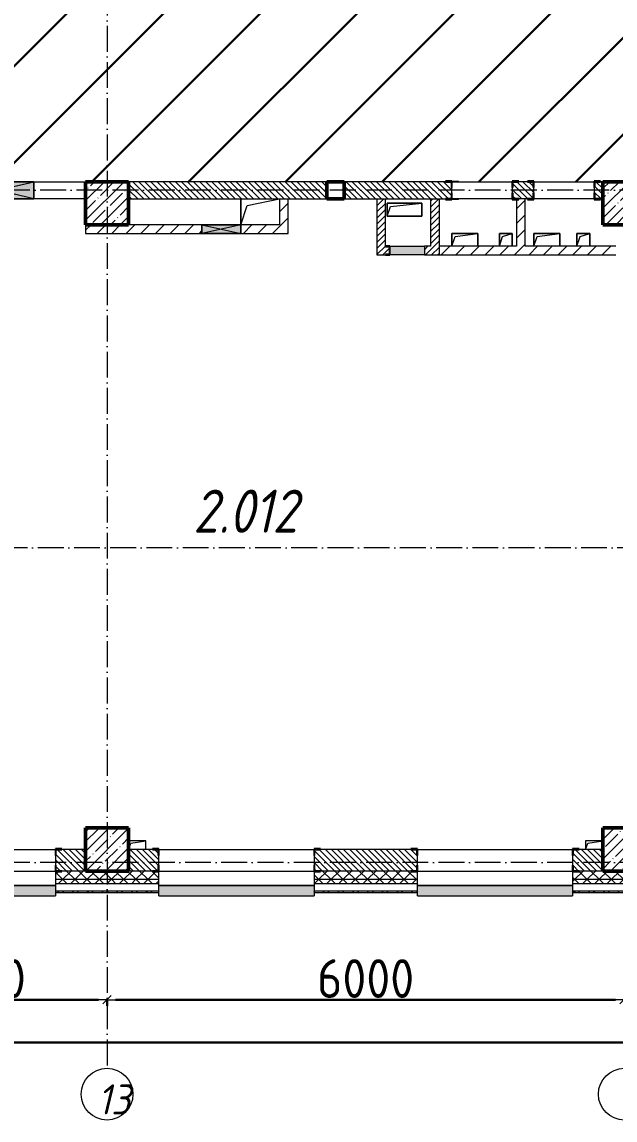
# Model space of a CAD drawing. Header units: millimetres. Extents: x 35697 to 388678, y -91946 to 171347.
# Drawn here: x 63223 to 70102, y 116005 to 128748 of the extents above; entities that cross this region are included whole.
import ezdxf

# ---------------------------------------------------------------- set-up
doc = ezdxf.new("R2010")
doc.units = ezdxf.units.MM
doc.linetypes.add('50_200_ШТРИХ_1Т_ш5_п1_п1_', pattern=[700, 500, -100, 0, -100])
for name, color, linetype, lineweight in [('2.1) ПГП окна 2.8 м', 5, 'Continuous', 30), ('3.1) ЖБ окна 1.2 м', 102, 'Continuous', 30), ('A-____-____-DIMS', 7, 'Continuous', 9), ('A-DETL-GENF-OTLN', 7, 'Continuous', 9), ('A-FLOR-____-OTLN', 7, 'Continuous', 9), ('A-GENM-____-MCUT', 7, 'Continuous', 25), ('A-GENM-____-OTLN', 7, 'Continuous', 9), ('A-GENM-____-OTLN-1', 7, 'Continuous', 25), ('A-GLAZ-____-OTLN', 7, 'Continuous', 9), ('A-WALL-____-MCUT', 7, 'Continuous', 13), ('A-WALL-____-MCUT-1', 7, 'Continuous', 9), ('A-WALL-____-OTLN', 7, 'Continuous', 9), ('A-WALL-____-PATT-1', 7, 'Continuous', 9), ('A-WALL-FNSH-MCUT-1', 7, 'Continuous', 9), ('I-WALL-____-OTLN', 7, 'Continuous', 9), ('S-COLS-____-MCUT', 7, 'Continuous', 50), ('S-COLS-____-OTLN', 7, 'Continuous', 9), ('S-GRID-____-IDEN', 7, 'Continuous', 9), ('S-GRID-____-OTLN-1', 7, '50_200_ШТРИХ_1Т_ш5_п1_п1_', 9), ('Марки помещений', 7, 'Continuous', 9)]:
    doc.layers.add(name, color=color, linetype=linetype, lineweight=lineweight)
doc.layers.add('A-GLAZ-____-OTLN-1', color=7, linetype='Continuous', lineweight=9, true_color=0xc0c0c0)
doc.styles.add('ISOCPEUR_I_2', font='isocpeui.ttf', dxfattribs={"width": 0.85, "height": 2.3})
doc.styles.add('ISOCPEUR_I_9', font='isocpeui.ttf', dxfattribs={"width": 0.9, "height": 250})
doc.styles.add('СПДС', font='isocpeur.ttf', dxfattribs={"width": 0.9})
doc.dimstyles.new('Размера А3', dxfattribs={"dimtxt": 200, "dimasz": 100, "dimexe": 70, "dimexo": 100, "dimgap": 20, "dimtad": 1, "dimdec": 0, "dimrnd": 10, "dimzin": 0, "dimdsep": 46, "dimtxsty": 'СПДС', "dimblk": 'ARROWHEAD_6', "dimcen": 1, "dimclrd": 256, "dimclre": 256, "dimclrt": 256, "dimazin": 0, "dimtfac": 1, "dimtdec": 0, "dimtmove": 2, "dimatfit": 3, "dimfxl": 1, "dimtolj": 1, "dimtzin": 0, "dimarcsym": 0})
pattern_1 = [(45, (43259.71, 63713.66), (-70.71068, 70.71068), []), (135, (43259.71, 63713.66), (-70.71068, -70.71068), [])]
pattern_2 = [(45, (43259.71, 63713.66), (-35.35534, 35.35534), [])]
pattern_3 = [(45, (43259.71, 63713.66), (-84.85281, 84.85281), [])]
pattern_4 = [(135, (43259.71, 63713.66), (-35.35534, -35.35534), [])]

# ---------------------------------------------------------------- blocks, each defined once
blk = doc.blocks.new('BSC_Колонна _Прямоугольная - 500х500-25642906-АР1_План отверстий 2 этажа в осях 1-64_Ю-ЯЯ')
at = {"layer": 'S-COLS-____-OTLN'}
h = blk.add_hatch(dxfattribs=at)
h.set_pattern_fill('FP_20', color=256, style=0, pattern_type=2)
h.set_pattern_definition([(45, (-26950, -55431.04), (-114.04925, 114.04925), []), (45, (-26835.95, -55431.04), (-114.04925, 114.04925), [201.613, -40.323, 3.353, -36.97])])
h.paths.add_polyline_path([(-250, -250), (250, -250), (250, 250), (-250, 250), (-250, 179)], flags=0)
at = {"layer": 'S-COLS-____-MCUT'}
for p, q in [((250, 250), (-250, 250)), ((-250, 250), (-250, -250)), ((250, -250), (250, 250)), ((-250, -250), (250, -250))]:
    blk.add_line(p, q, dxfattribs=at)
blk = doc.blocks.new('BSC_Колонна _Прямоугольная - 500х500-V12-АР1_План отверстий 2 этажа в осях 1-64_Ю-ЯЯ')
at = {"layer": 'S-COLS-____-OTLN'}
h = blk.add_hatch(dxfattribs=at)
h.set_pattern_fill('FP_21', color=256, style=0, pattern_type=2)
h.set_pattern_definition([(45, (-26950, -62931.04), (-114.04925, 114.04925), []), (45, (-26835.95, -62931.04), (-114.04925, 114.04925), [201.613, -40.323, 3.353, -36.97])])
h.paths.add_polyline_path([(-250, -250), (250, -250), (250, 250), (-250, 250)], flags=0)
at = {"layer": 'S-COLS-____-MCUT'}
for p, q in [((250, 250), (-250, 250)), ((-250, 250), (-250, -250)), ((250, -250), (250, 250)), ((-250, -250), (250, -250))]:
    blk.add_line(p, q, dxfattribs=at)
blk = doc.blocks.new('BSC_Колонна _Прямоугольная - 500х500-V49-АР1_План отверстий 2 этажа в осях 1-64_Ю-ЯЯ')
at = {"layer": 'S-COLS-____-OTLN'}
h = blk.add_hatch(dxfattribs=at)
h.set_pattern_fill('FP_59', color=256, style=0, pattern_type=2)
h.set_pattern_definition([(45, (-20950, -55431.04), (-114.04925, 114.04925), []), (45, (-20835.95, -55431.04), (-114.04925, 114.04925), [201.613, -40.323, 3.353, -36.97])])
h.paths.add_polyline_path([(-250, -250), (250, -250), (250, 250), (-250, 250)], flags=0)
at = {"layer": 'S-COLS-____-MCUT'}
for p, q in [((250, 250), (-250, 250)), ((-250, 250), (-250, -250)), ((250, -250), (250, 250)), ((-250, -250), (250, -250))]:
    blk.add_line(p, q, dxfattribs=at)
blk = doc.blocks.new('BSC_Колонна _Прямоугольная - 500х500-V50-АР1_План отверстий 2 этажа в осях 1-64_Ю-ЯЯ')
at = {"layer": 'S-COLS-____-OTLN'}
h = blk.add_hatch(dxfattribs=at)
h.set_pattern_fill('FP_60', color=256, style=0, pattern_type=2)
h.set_pattern_definition([(45, (-20950, -62931.04), (-114.04925, 114.04925), []), (45, (-20835.95, -62931.04), (-114.04925, 114.04925), [201.613, -40.323, 3.353, -36.97])])
h.paths.add_polyline_path([(-250, -250), (250, -250), (250, 250), (-250, 250)], flags=0)
at = {"layer": 'S-COLS-____-MCUT'}
for p, q in [((250, 250), (-250, 250)), ((-250, 250), (-250, -250)), ((250, -250), (250, 250)), ((-250, -250), (250, -250))]:
    blk.add_line(p, q, dxfattribs=at)
blk = doc.blocks.new('Фахверк_СКБ_Уголок - 250_2700-27497298-АР1_План отверстий 2 этажа в осях 1-64_Ю-ЯЯ')
at = {"layer": 'A-GENM-____-MCUT'}
for p, q in [((200, 181), (125, 181)), ((125, 181), (125, 106)), ((131, 106), (131, 175)), ((131, 175), (200, 175)), ((200, 175), (200, 181)), ((125, 106), (131, 106)), ((131, -6), (125, -6)), ((125, -6), (125, -81)), ((125, -81), (200, -81)), ((131, -75), (131, -6)), ((200, -75), (131, -75)), ((200, -81), (200, -75))]:
    blk.add_line(p, q, dxfattribs=at)
blk = doc.blocks.new('Фахверк_СКБ_Уголок - 200_3960-28268576-АР1_План отверстий 2 этажа в осях 1-64_Ю-ЯЯ')
at = {"layer": 'A-GENM-____-MCUT'}
for p, q in [((200, 156), (125, 156)), ((125, 156), (125, 81)), ((131, 81), (131, 150)), ((131, 150), (200, 150)), ((200, 150), (200, 156)), ((125, 81), (131, 81)), ((131, 19), (125, 19)), ((125, 19), (125, -56)), ((131, -50), (131, 19)), ((125, -56), (200, -56)), ((200, -50), (131, -50)), ((200, -56), (200, -50))]:
    blk.add_line(p, q, dxfattribs=at)
blk = doc.blocks.new('154_Стойка_СКБ_Уголок - СМ-2180_200-28268025-АР1_План отверстий 2 этажа в осях 1-64_Ю-ЯЯ')
at = {"layer": 'A-GENM-____-MCUT'}
for p, q in [((125, 156), (125, 81)), ((200, 156), (125, 156)), ((131, 81), (131, 150)), ((131, 150), (200, 150)), ((200, 150), (200, 156)), ((125, 81), (131, 81)), ((131, 19), (125, 19)), ((125, 19), (125, -56)), ((131, -50), (131, 19)), ((125, -56), (200, -56)), ((200, -50), (131, -50)), ((200, -56), (200, -50))]:
    blk.add_line(p, q, dxfattribs=at)
blk = doc.blocks.new('Фахверк_СКБ_Уголок - 200_3960_зеркало-28268689-АР1_План отверстий 2 этажа в осях 1-64_Ю-ЯЯ')
at = {"layer": 'A-GENM-____-MCUT'}
for p, q in [((200, 156), (125, 156)), ((125, 156), (125, 81)), ((131, 81), (131, 150)), ((131, 150), (200, 150)), ((200, 150), (200, 156)), ((125, 81), (131, 81)), ((131, 19), (125, 19)), ((125, 19), (125, -56)), ((131, -50), (131, 19)), ((125, -56), (200, -56)), ((200, -50), (131, -50)), ((200, -56), (200, -50))]:
    blk.add_line(p, q, dxfattribs=at)
blk = doc.blocks.new('Стойка_Влож_Уголок_Опорный - Уголок-28213941-АР1_План отверстий 2 этажа в осях 1-64_Ю-ЯЯ')
at = {"layer": 'A-GENM-____-OTLN'}
for p, q in [((-212, -6), (-212, 0)), ((0, 0), (0, -6)), ((-212, -75), (-212, -6)), ((-212, -6), (-206, -6)), ((-212, -75), (-206, -75)), ((-6, -6), (0, -6)), ((-6, -75), (0, -75)), ((0, -6), (0, -75))]:
    blk.add_line(p, q, dxfattribs=at)
blk = doc.blocks.new('AR_Отверстие Ниша - Лючок-32403922-АР1_План отверстий 2 этажа в осях 1-64_Ю-ЯЯ')
at = {"layer": 'A-GLAZ-____-OTLN'}
blk.add_hatch(color=256, dxfattribs=at).paths.add_polyline_path([(-200, 50), (-200, -50), (200, -50), (200, 50)], flags=0)
for p, q in [((-200, 50), (200, 50)), ((-200, -50), (-200, 50)), ((200, -50), (-200, -50))]:
    blk.add_line(p, q, dxfattribs=at)
blk = doc.blocks.new('154_Фахверк_СКБ_Швеллер - Тип_100_3960_зеркало-29769493-АР1_План отверстий 2 этажа в осях 1-64_Ю-ЯЯ')
at = {"layer": 'A-GENM-____-MCUT'}
for p, q in [((175, 50), (125, 50)), ((125, 50), (125, -50)), ((128, 47), (175, 47)), ((128, -47), (128, 47)), ((175, 47), (175, 50)), ((125, -50), (175, -50)), ((175, -47), (128, -47)), ((175, -50), (175, -47))]:
    blk.add_line(p, q, dxfattribs=at)
blk = doc.blocks.new('AR_Отверстие прямоугольное _в плите_ - AR_Отверстие прямоугольное _в плите_-30229441-АР1_План отверстий 2 этажа в осях 1-64_Ю-ЯЯ')
at = {"layer": 'A-GENM-____-OTLN'}
for p, q in [((150, 75), (-150, 75)), ((-150, 75), (-150, -75)), ((-150, -75), (-113, 37)), ((-113, 37), (150, 75)), ((150, -75), (150, 75))]:
    blk.add_line(p, q, dxfattribs=at)
blk = doc.blocks.new('AR_Отверстие прямоугольное _в плите_ - AR_Отверстие прямоугольное _в плите_-30423627-АР1_План отверстий 2 этажа в осях 1-64_Ю-ЯЯ')
at = {"layer": 'A-GENM-____-OTLN'}
for p, q in [((75, 75), (-75, 75)), ((-75, 75), (-75, -75)), ((-75, -75), (-37, 37)), ((-37, 37), (75, 75)), ((75, -75), (75, 75))]:
    blk.add_line(p, q, dxfattribs=at)
blk = doc.blocks.new('AR_Отверстие прямоугольное _в плите_ - AR_Отверстие прямоугольное _в плите_-V155-АР1_План отверстий 2 этажа в осях 1-64_Ю-ЯЯ')
at = {"layer": 'A-GENM-____-OTLN'}
for p, q in [((200, 75), (-200, 75)), ((-200, 75), (-200, -75)), ((-200, -75), (-163, 37)), ((-163, 37), (200, 75)), ((200, -75), (200, 75)), ((-200, -75), (200, -75))]:
    blk.add_line(p, q, dxfattribs=at)
blk = doc.blocks.new('AR_Отверстие прямоугольное _в плите_ - AR_Отверстие прямоугольное _в плите_-V167-АР1_План отверстий 2 этажа в осях 1-64_Ю-ЯЯ')
at = {"layer": 'A-GENM-____-OTLN'}
for p, q in [((100, 50), (-100, 50)), ((-100, -50), (-75, 25)), ((-75, 25), (100, 50)), ((100, -50), (100, 50))]:
    blk.add_line(p, q, dxfattribs=at)
blk = doc.blocks.new('AR_Отверстие прямоугольное _в плите_ - AR_Отверстие прямоугольное _в плите_-V175-АР1_План отверстий 2 этажа в осях 1-64_Ю-ЯЯ')
at = {"layer": 'A-GENM-____-OTLN'}
for p, q in [((100, 50), (-100, 50)), ((-100, 50), (-100, -50)), ((-100, -50), (-75, 25)), ((-75, 25), (100, 50))]:
    blk.add_line(p, q, dxfattribs=at)
blk = doc.blocks.new('AR_Отверстие прямоугольное _в плите_ - AR_Отверстие прямоугольное _в плите_-V196-АР1_План отверстий 2 этажа в осях 1-64_Ю-ЯЯ')
at = {"layer": 'A-GENM-____-OTLN'}
for p, q in [((-225, 150), (-225, -150)), ((-150, 75), (225, 150)), ((-225, -150), (-150, 75))]:
    blk.add_line(p, q, dxfattribs=at)
blk = doc.blocks.new('Отлив_СКБ - Отлив витража_120_НВФ-31885687-АР1_План отверстий 2 этажа в осях 1-64_Ю-ЯЯ')
at = {"layer": 'A-GLAZ-____-OTLN-1'}
for points in [[(0, 0), (0, -2), (1800, -2), (1800, 0), (1023, 0)], [(0, -83), (0, -120), (1800, -120), (1800, -2), (0, -2), (0, -63)]]:
    blk.add_hatch(color=256, dxfattribs=at).paths.add_polyline_path(points, flags=0)
at = {"layer": 'A-GLAZ-____-OTLN'}
for p, q in [((0, 0), (1800, 0)), ((1800, -2), (0, -2)), ((0, -120), (0, -83)), ((0, -120), (1800, -120)), ((1800, -83), (1800, -120))]:
    blk.add_line(p, q, dxfattribs=at)
blk = doc.blocks.new('BSC_Колонна _Прямоугольная1 - 200х200 _металл_-35201446-АР1_План отверстий 2 этажа в осях 1-64_Ю-ЯЯ')
at = {"layer": 'S-COLS-____-MCUT'}
for p, q in [((100, 100), (-100, 100)), ((-100, 100), (-100, -100)), ((100, -100), (100, 100)), ((-100, -100), (100, -100))]:
    blk.add_line(p, q, dxfattribs=at)
blk = doc.blocks.new('AR_Отверстие прямоугольное _в стене_ - AR_Отверстие прямоугольное _в стене__ОВ-36815002-АР1_План отверстий 2 этажа в осях 1-64_Ю-ЯЯ')
at = {"layer": 'A-GLAZ-____-OTLN'}
blk.add_hatch(color=256, dxfattribs=at).paths.add_polyline_path([(225, -50), (225, 50), (-225, 50), (-225, -50)], flags=0)
at = {"layer": 'A-DETL-GENF-OTLN'}
for p, q in [((-225, -50), (-225, 50)), ((-225, 50), (225, 50)), ((225, 50), (-225, -50)), ((-225, 50), (225, -50)), ((225, 50), (-225, 50)), ((-225, 50), (-225, -50)), ((225, 50), (225, -50)), ((225, -50), (225, 50)), ((225, -50), (-225, -50)), ((-225, -50), (225, -50))]:
    blk.add_line(p, q, dxfattribs=at)
blk = doc.blocks.new('AR_Отверстие прямоугольное _в стене_ - AR_Отверстие прямоугольное _в стене__ОВ-36798040-АР1_План отверстий 2 этажа в осях 1-64_Ю-ЯЯ')
at = {"layer": 'A-GLAZ-____-OTLN'}
blk.add_hatch(color=256, dxfattribs=at).paths.add_polyline_path([(425, -100), (425, 100), (-425, 100), (-425, -100)], flags=0)
at = {"layer": 'A-DETL-GENF-OTLN'}
for p, q in [((-425, -100), (-425, 100)), ((-425, 100), (425, 100)), ((425, 100), (-425, -100)), ((-425, 100), (425, -100)), ((425, 100), (-425, 100)), ((-425, 100), (-425, -100)), ((425, 100), (425, -100)), ((425, -100), (425, 100)), ((425, -100), (-425, -100)), ((-425, -100), (425, -100))]:
    blk.add_line(p, q, dxfattribs=at)
blk = doc.blocks.new('Ось сетки - Круг_Ø6_00__ISO-2_5_0_9K_-25732049-АР1_План отверстий 2 этажа в осях 1-64_Ю-ЯЯ')
at = {"layer": 'S-GRID-____-IDEN'}
blk.add_circle((0, 0), 3, dxfattribs=at)
blk = doc.blocks.new('ARROWHEAD_6')
at = {"color": 0, "linetype": 'Continuous'}
for p, q in [((0, 0), (-1, 0)), ((-0.5, -0.5), (0.5, 0.5))]:
    blk.add_line(p, q, dxfattribs=at)
blk = doc.blocks.new('*D1949')
at = {"layer": 'A-____-____-DIMS', "lineweight": -2, "transparency": 16777216}
for p, q in [((2358, 512710), (2358, 512634)), ((2458, 512704), (5258, 512704)), ((5358, 512710), (5358, 512634))]:
    blk.add_line(p, q, dxfattribs=at)
at = {"layer": 'Defpoints', "color": 0, "transparency": 16777216}
for p in [(2358, 512810), (5358, 512810), (5358, 512704)]:
    blk.add_point(p, dxfattribs=at)
at = {"layer": 'A-____-____-DIMS', "lineweight": -2, "transparency": 16777216, "xscale": 100, "yscale": 100, "zscale": 100, "rotation": 180}
blk.add_blockref('ARROWHEAD_6', (2358, 512704), dxfattribs=at)
at = {"layer": 'A-____-____-DIMS', "lineweight": -2, "transparency": 16777216, "xscale": 100, "yscale": 100, "zscale": 100}
blk.add_blockref('ARROWHEAD_6', (5358, 512704), dxfattribs=at)
at = {"layer": 'A-____-____-DIMS', "transparency": 16777216, "insert": (3858, 512949), "char_height": 450, "width": 2.49, "attachment_point": 5, "style": 'СПДС'}
blk.add_mtext('\\A1;3000', dxfattribs=at)
blk = doc.blocks.new('*D1950')
at = {"layer": 'A-____-____-DIMS', "lineweight": -2, "transparency": 16777216}
for p, q in [((5358, 512710), (5358, 512634)), ((5458, 512704), (11258, 512704)), ((11358, 512710), (11358, 512634))]:
    blk.add_line(p, q, dxfattribs=at)
at = {"layer": 'Defpoints', "color": 0, "transparency": 16777216}
for p in [(5358, 512810), (11358, 512810), (11358, 512704)]:
    blk.add_point(p, dxfattribs=at)
at = {"layer": 'A-____-____-DIMS', "lineweight": -2, "transparency": 16777216, "xscale": 100, "yscale": 100, "zscale": 100, "rotation": 180}
blk.add_blockref('ARROWHEAD_6', (5358, 512704), dxfattribs=at)
at = {"layer": 'A-____-____-DIMS', "lineweight": -2, "transparency": 16777216, "xscale": 100, "yscale": 100, "zscale": 100}
blk.add_blockref('ARROWHEAD_6', (11358, 512704), dxfattribs=at)
at = {"layer": 'A-____-____-DIMS', "transparency": 16777216, "insert": (8358, 512949), "char_height": 450, "width": 2.49, "attachment_point": 5, "style": 'СПДС'}
blk.add_mtext('\\A1;6000', dxfattribs=at)
blk = doc.blocks.new('*D1932')
at = {"layer": 'A-____-____-DIMS', "lineweight": -2, "transparency": 16777216}
for p, q in [((-17942, 512214), (-17942, 512138)), ((-17842, 512208), (55358, 512208)), ((55458, 512214), (55458, 512138))]:
    blk.add_line(p, q, dxfattribs=at)
at = {"layer": 'Defpoints', "color": 0, "transparency": 16777216}
for p in [(-17942, 512314), (55458, 512314), (55458, 512208)]:
    blk.add_point(p, dxfattribs=at)
at = {"layer": 'A-____-____-DIMS', "lineweight": -2, "transparency": 16777216, "xscale": 100, "yscale": 100, "zscale": 100, "rotation": 180}
blk.add_blockref('ARROWHEAD_6', (-17942, 512208), dxfattribs=at)
at = {"layer": 'A-____-____-DIMS', "lineweight": -2, "transparency": 16777216, "xscale": 100, "yscale": 100, "zscale": 100}
blk.add_blockref('ARROWHEAD_6', (55458, 512208), dxfattribs=at)
at = {"layer": 'A-____-____-DIMS', "transparency": 16777216, "insert": (18758, 512453), "char_height": 450, "width": 3.19, "attachment_point": 5, "style": 'СПДС'}
blk.add_mtext('\\A1;73400', dxfattribs=at)
blk = doc.blocks.new('2этаж')
at = {"layer": 'S-GRID-____-OTLN-1', "color": 251, "ltscale": 0.6, "true_color": 0x636466}
for p, q in [((5358.3, 549630.9), (5358.3, 511907.5)), ((88482.7, 522097), (-20260.4, 522097)), ((59888.4, 517947), (-20260.4, 517947)), ((88482.7, 514297), (-20260.4, 514297))]:
    blk.add_line(p, q, dxfattribs=at)
at = {"layer": 'S-GRID-____-IDEN', "xscale": 99.99999999999993, "yscale": 99.99999999999993, "zscale": 99.99999999999993, "rotation": 180}
for p in [(5358.3, 511607.5), (11358.3, 511607.5)]:
    blk.add_blockref('Ось сетки - Круг_Ø6_00__ISO-2_5_0_9K_-25732049-АР1_План отверстий 2 этажа в осях 1-64_Ю-ЯЯ', p, dxfattribs=at)
at = {"layer": 'S-GRID-____-IDEN', "insert": (5247.8, 511721.5), "char_height": 350, "width": 346.329, "attachment_point": 1, "style": 'ISOCPEUR_I_9'}
blk.add_mtext('13', dxfattribs=at)
at = {"layer": 'A-____-____-DIMS'}
for base, p1, p2, picture, middle in [((5358.3, 512704.4), (2358.3, 512810.5), (5358.3, 512810.5), '*D1949', (3858.3, 512949.4)), ((11358.3, 512704.4), (5358.3, 512810.5), (11358.3, 512810.5), '*D1950', (8358.3, 512949.4)), ((55458.3, 512207.6), (-17941.7, 512313.7), (55458.3, 512313.7), '*D1932', (18758.3, 512452.6))]:
    dim = blk.add_linear_dim(base=base, p1=p1, p2=p2, dimstyle='Размера А3', override={"dimtxt": 450}, dxfattribs=at)
    dim.commit()
    dim.dimension.update_dxf_attribs({"geometry": picture, "text_midpoint": middle})

msp = doc.modelspace()

# ---------------------------------------------------------------- hatches: boundary and pattern name
at = {"layer": '2.1) ПГП окна 2.8 м'}
h = msp.add_hatch(dxfattribs=at)
h.set_pattern_fill('ANSI31', color=5, scale=250)
h.paths.add_polyline_path([(48810, 140345), (50635, 140345), (50635, 130745), (48810, 130745)])
h.paths.add_polyline_path([(45710, 130745), (50860, 130745), (50860, 125745), (45710, 125745)])
h.paths.add_polyline_path([(88460, 131245), (50860, 131245), (50860, 126895), (88460, 126895)])
at = {"layer": 'A-WALL-____-PATT-1'}
h = msp.add_hatch(dxfattribs=at)
h.set_pattern_fill('FP_6', color=256, style=0, pattern_type=2)
h.set_pattern_definition(pattern_4)
h.paths.add_polyline_path([(69866, 126695), (69960, 126695), (69960, 126895), (69866, 126895), (69866, 126826), (69860, 126826), (69860, 126764), (69866, 126764)], flags=0)
h.paths.add_polyline_path([(66960, 126695), (68204, 126695), (68204, 126764), (68210, 126764), (68210, 126826), (68204, 126826), (68204, 126895), (66960, 126895), (66960, 126721)], flags=0)
h.paths.add_polyline_path([(66760, 126695), (66760, 126895), (64460, 126895), (64460, 126695), (66222, 126695)], flags=0)
h.paths.add_polyline_path([(68960, 126695), (69154, 126695), (69154, 126764), (69160, 126764), (69160, 126826), (69154, 126826), (69154, 126895), (68916, 126895), (68916, 126826), (68910, 126826), (68910, 126764), (68916, 126764), (68916, 126695)], flags=0)
h = msp.add_hatch(dxfattribs=at)
h.set_pattern_fill('FP_4', color=256, style=0, pattern_type=2)
h.set_pattern_definition(pattern_3)
h.paths.add_polyline_path([(66222, 126295), (66310, 126295), (66310, 126695), (66210, 126695), (66210, 126295)], flags=0)
h = msp.add_hatch(dxfattribs=at)
h.set_pattern_fill('FP_5', color=256, style=0, pattern_type=2)
h.set_pattern_definition(pattern_2)
h.paths.add_polyline_path([(67440, 126045), (67440, 126695), (67340, 126695), (67340, 126045)], flags=0)
h = msp.add_hatch(dxfattribs=at)
h.set_pattern_fill('FP_5', color=256, style=0, pattern_type=2)
h.set_pattern_definition(pattern_2)
h.paths.add_polyline_path([(67990, 126045), (68060, 126045), (68060, 126695), (67960, 126695), (67960, 126045)], flags=0)
h = msp.add_hatch(dxfattribs=at)
h.set_pattern_fill('FP_4', color=256, style=0, pattern_type=2)
h.set_pattern_definition(pattern_3)
h.paths.add_polyline_path([(68985, 126145), (69060, 126145), (69060, 126695), (68985, 126695), (68985, 126689), (68960, 126689), (68960, 126145)], flags=0)
h = msp.add_hatch(dxfattribs=at)
h.set_pattern_fill('FP_4', color=256, style=0, pattern_type=2)
h.set_pattern_definition(pattern_3)
h.paths.add_polyline_path([(66210, 126295), (66210, 126395), (65760, 126395), (65760, 126295)], flags=0)
h.paths.add_polyline_path([(65310, 126295), (65310, 126395), (63960, 126395), (63960, 126295), (64460, 126295)], flags=0)
h = msp.add_hatch(dxfattribs=at)
h.set_pattern_fill('FP_5', color=256, style=0, pattern_type=2)
h.set_pattern_definition(pattern_2)
h.paths.add_polyline_path([(67960, 126045), (67960, 126145), (67890, 126145), (67890, 126045)], flags=0)
h.paths.add_polyline_path([(67440, 126048), (67487, 126048), (67487, 126142), (67440, 126142), (67440, 126095)], flags=0)
h = msp.add_hatch(dxfattribs=at)
h.set_pattern_fill('FP_4', color=256, style=0, pattern_type=2)
h.set_pattern_definition(pattern_3)
h.paths.add_polyline_path([(70110, 126045), (70110, 126145), (68060, 126145), (68060, 126045), (69757, 126045)], flags=0)
h = msp.add_hatch(dxfattribs=at)
h.set_pattern_fill('FP_6', color=256, style=0, pattern_type=2)
h.set_pattern_definition(pattern_4)
h.paths.add_polyline_path([(63616, 118895), (63960, 118895), (63960, 119145), (63616, 119145), (63616, 119076), (63610, 119076), (63610, 118964), (63616, 118964)], flags=0)
h.paths.add_polyline_path([(61803, 118895), (61804, 118895), (61804, 118964), (61810, 118964), (61810, 119076), (61804, 119076), (61803, 119145), (61460, 119145), (61460, 118895), (61735, 118895)], flags=0)
h = msp.add_hatch(dxfattribs=at)
h.set_pattern_fill('FP_6', color=256, style=0, pattern_type=2)
h.set_pattern_definition(pattern_4)
h.paths.add_polyline_path([(69757, 118895), (69960, 118895), (69960, 119145), (69616, 119145), (69616, 119076), (69610, 119076), (69610, 118964), (69616, 118964), (69616, 118895), (69685, 118895)], flags=0)
h.paths.add_polyline_path([(67735, 118895), (67804, 118895), (67804, 118964), (67810, 118964), (67810, 119076), (67804, 119076), (67804, 119145), (66616, 119145), (66616, 119076), (66610, 119076), (66610, 118964), (66616, 118964), (66616, 118895), (67106, 118895)], flags=0)
h.paths.add_polyline_path([(64554, 118895), (64804, 118895), (64804, 118964), (64810, 118964), (64810, 119076), (64804, 119076), (64804, 119145), (64460, 119145), (64460, 118895)], flags=0)
h = msp.add_hatch(dxfattribs=at)
h.set_pattern_fill('FP_1', color=256, style=0, pattern_type=2)
h.set_pattern_definition(pattern_1)
h.paths.add_polyline_path([(117480, 118795), (117560, 118795), (117560, 118895), (111210, 118895), (111210, 118795), (113945, 118795)], flags=0)
h.paths.add_polyline_path([(108260, 118795), (110210, 118795), (110210, 118895), (108335, 118895), (108335, 118889), (108260, 118889)], flags=0)
h.paths.add_polyline_path([(107260, 118795), (107260, 118889), (107185, 118889), (107185, 118895), (106235, 118895), (106235, 118889), (106160, 118889), (106160, 118795), (106875, 118795)], flags=0)
h.paths.add_polyline_path([(103340, 118795), (104360, 118795), (104360, 118889), (104285, 118889), (104285, 118895), (103235, 118895), (103235, 118889), (103160, 118889), (103160, 118795), (103235, 118795)], flags=0)
h.paths.add_polyline_path([(101360, 118795), (101360, 118889), (101285, 118889), (101285, 118895), (100235, 118895), (100235, 118889), (100160, 118889), (100160, 118795), (100688, 118795)], flags=0)
h.paths.add_polyline_path([(97595, 118795), (98360, 118795), (98360, 118889), (98285, 118889), (98285, 118895), (97235, 118895), (97235, 118889), (97160, 118889), (97160, 118795), (97510, 118795)], flags=0)
h.paths.add_polyline_path([(95285, 118795), (95360, 118795), (95360, 118889), (95285, 118889), (95285, 118895), (94235, 118895), (94235, 118889), (94160, 118889), (94160, 118795), (94502, 118795)], flags=0)
h.paths.add_polyline_path([(91160, 118795), (92360, 118795), (92360, 118889), (92285, 118889), (92285, 118895), (91235, 118895), (91235, 118889), (91160, 118889)], flags=0)
h.paths.add_polyline_path([(85735, 118795), (85810, 118795), (85810, 118889), (85735, 118889), (85735, 118895), (84685, 118895), (84685, 118889), (84610, 118889), (84610, 118795), (85665, 118795)], flags=0)
h.paths.add_polyline_path([(87685, 118795), (89360, 118795), (89360, 118889), (89285, 118889), (89285, 118895), (87685, 118895), (87685, 118889), (87610, 118889), (87610, 118795)], flags=0)
h.paths.add_polyline_path([(82735, 118795), (82810, 118795), (82810, 118889), (82735, 118889), (82735, 118895), (81685, 118895), (81685, 118889), (81610, 118889), (81610, 118795), (82460, 118795)], flags=0)
h.paths.add_polyline_path([(79810, 118795), (79810, 118889), (79735, 118889), (79735, 118895), (78685, 118895), (78685, 118889), (78610, 118889), (78610, 118795), (79478, 118795)], flags=0)
h.paths.add_polyline_path([(75610, 118795), (76810, 118795), (76810, 118889), (76735, 118889), (76735, 118895), (75685, 118895), (75685, 118889), (75610, 118889)], flags=0)
h.paths.add_polyline_path([(73810, 118795), (73810, 118889), (73735, 118889), (73735, 118895), (72685, 118895), (72685, 118889), (72610, 118889), (72610, 118795), (73735, 118795)], flags=0)
h.paths.add_polyline_path([(69960, 118795), (70810, 118795), (70810, 118889), (70735, 118889), (70735, 118895), (69685, 118895), (69685, 118889), (69610, 118889), (69610, 118795), (69757, 118795)], flags=0)
h.paths.add_polyline_path([(67810, 118795), (67810, 118889), (67735, 118889), (67735, 118895), (66685, 118895), (66685, 118889), (66610, 118889), (66610, 118795), (67106, 118795)], flags=0)
h.paths.add_polyline_path([(64810, 118795), (64810, 118889), (64735, 118889), (64735, 118895), (63685, 118895), (63685, 118889), (63610, 118889), (63610, 118795), (64735, 118795)], flags=0)
h.paths.add_polyline_path([(61810, 118795), (61810, 118889), (61735, 118889), (61735, 118895), (60685, 118895), (60685, 118889), (60610, 118889), (60610, 118795), (61803, 118795)], flags=0)
h.paths.add_polyline_path([(59610, 118795), (59610, 118889), (59535, 118889), (59535, 118895), (49810, 118895), (49810, 118795), (59152, 118795)], flags=0)
h.paths.add_polyline_path([(48810, 118795), (48810, 118895), (40810, 118895), (40810, 118795), (46780, 118795)], flags=0)
h = msp.add_hatch(dxfattribs=at)
h.set_pattern_fill('FP_1', color=256, style=0, pattern_type=2)
h.set_pattern_definition(pattern_1)
h.paths.add_polyline_path([(117560, 118745), (117560, 118795), (111210, 118795), (111210, 118745), (117480, 118745)], flags=0)
h.paths.add_polyline_path([(110210, 118745), (110210, 118795), (108260, 118795), (108260, 118745), (108642, 118745)], flags=0)
h.paths.add_polyline_path([(107260, 118745), (107260, 118795), (106160, 118795), (106160, 118745), (106875, 118745)], flags=0)
h.paths.add_polyline_path([(104360, 118745), (104360, 118795), (103160, 118795), (103160, 118745), (103340, 118745)], flags=0)
h.paths.add_polyline_path([(101360, 118745), (101360, 118795), (100160, 118795), (100160, 118745), (100688, 118745)], flags=0)
h.paths.add_polyline_path([(98360, 118745), (98360, 118795), (97160, 118795), (97160, 118745), (98037, 118745)], flags=0)
h.paths.add_polyline_path([(94160, 118745), (95360, 118745), (95360, 118795), (94160, 118795)], flags=0)
h.paths.add_polyline_path([(91851, 118745), (92360, 118745), (92360, 118795), (91160, 118795), (91160, 118745)], flags=0)
h.paths.add_polyline_path([(87610, 118745), (89360, 118745), (89360, 118795), (87610, 118795)], flags=0)
h.paths.add_polyline_path([(84610, 118745), (85810, 118745), (85810, 118795), (84610, 118795)], flags=0)
h.paths.add_polyline_path([(82810, 118745), (82810, 118795), (81610, 118795), (81610, 118745), (82130, 118745)], flags=0)
h.paths.add_polyline_path([(76810, 118745), (76810, 118795), (75610, 118795), (75610, 118745)], flags=0)
h.paths.add_polyline_path([(78610, 118745), (79810, 118745), (79810, 118795), (78610, 118795)], flags=0)
h.paths.add_polyline_path([(73810, 118745), (73810, 118795), (72610, 118795), (72610, 118745), (73292, 118745)], flags=0)
h.paths.add_polyline_path([(70810, 118745), (70810, 118795), (69610, 118795), (69610, 118745), (70641, 118745)], flags=0)
h.paths.add_polyline_path([(66610, 118745), (67810, 118745), (67810, 118795), (66610, 118795)], flags=0)
h.paths.add_polyline_path([(64810, 118745), (64810, 118795), (63610, 118795), (63610, 118745), (64455, 118745)], flags=0)
h.paths.add_polyline_path([(61803, 118745), (61810, 118745), (61810, 118795), (60610, 118795), (60610, 118745), (60920, 118745)], flags=0)
h.paths.add_polyline_path([(59610, 118745), (59610, 118795), (49810, 118795), (49810, 118745), (59152, 118745)], flags=0)
h.paths.add_polyline_path([(48810, 118745), (48810, 118795), (40710, 118795), (40710, 118745), (46780, 118745)], flags=0)
h = msp.add_hatch(dxfattribs=at)
h.set_pattern_fill('FP_3', color=256, style=0, pattern_type=2)
h.set_pattern_definition([(45, (43259.71, 63713.66), (-85.53659, 85.53659), []), (45, (43316.74, 63713.66), (-85.53659, 85.53659), [])])
h.paths.add_polyline_path([(88475, 118645), (88475, 118665), (87610, 118665), (87610, 118645), (88316, 118645)], flags=0)
h.paths.add_polyline_path([(85665, 118645), (85810, 118645), (85810, 118665), (84610, 118665), (84610, 118645)], flags=0)
h.paths.add_polyline_path([(82130, 118645), (82810, 118645), (82810, 118665), (81610, 118665), (81610, 118645)], flags=0)
h.paths.add_polyline_path([(79810, 118645), (79810, 118665), (78610, 118665), (78610, 118645), (79478, 118645)], flags=0)
h.paths.add_polyline_path([(76810, 118645), (76810, 118665), (75610, 118665), (75610, 118645)], flags=0)
h.paths.add_polyline_path([(73810, 118645), (73810, 118665), (72610, 118665), (72610, 118645), (73292, 118645)], flags=0)
h.paths.add_polyline_path([(70641, 118645), (70810, 118645), (70810, 118665), (69610, 118665), (69610, 118645), (69757, 118645)], flags=0)
h.paths.add_polyline_path([(67810, 118645), (67810, 118665), (66610, 118665), (66610, 118645), (67106, 118645)], flags=0)
h.paths.add_polyline_path([(64455, 118645), (64810, 118645), (64810, 118665), (63610, 118665), (63610, 118645)], flags=0)
h.paths.add_polyline_path([(60610, 118645), (61810, 118645), (61810, 118665), (60610, 118665)], flags=0)
h.paths.add_polyline_path([(59610, 118645), (59610, 118665), (49810, 118665), (49810, 118645), (59152, 118645)], flags=0)
h.paths.add_polyline_path([(48810, 118645), (48810, 118665), (40580, 118665), (40580, 118645), (46780, 118645)], flags=0)

# ---------------------------------------------------------------- linework, layer by layer
at = {"layer": 'A-FLOR-____-OTLN'}
for p, q in [((65760, 126395), (65760, 126695)), ((67460, 126645), (67860, 126645)), ((67460, 126495), (67460, 126645)), ((67860, 126645), (67860, 126495)), ((67860, 126495), (67460, 126495)), ((68210, 126295), (68510, 126295)), ((68210, 126145), (68210, 126295)), ((68510, 126295), (68510, 126145)), ((68760, 126295), (68910, 126295)), ((68760, 126145), (68760, 126295)), ((68910, 126295), (68910, 126145)), ((69160, 126295), (69460, 126295)), ((69160, 126145), (69160, 126295)), ((69460, 126295), (69460, 126145)), ((69660, 126295), (69810, 126295)), ((69660, 126145), (69660, 126295)), ((69810, 126295), (69810, 126145))]:
    msp.add_line(p, q, dxfattribs=at)
at = {"layer": 'A-WALL-____-MCUT'}
for p, q in [((66760, 126895), (64460, 126895)), ((68135, 126895), (66960, 126895)), ((68210, 126764), (68210, 126826)), ((68910, 126826), (68910, 126764)), ((69085, 126895), (68985, 126895)), ((69160, 126764), (69160, 126826)), ((69860, 126826), (69860, 126764)), ((69960, 126895), (69935, 126895)), ((64460, 126695), (66760, 126695)), ((66960, 126695), (68135, 126695)), ((69085, 126695), (68985, 126695)), ((69935, 126695), (69960, 126695)), ((63610, 119076), (63610, 118964)), ((63960, 119145), (63685, 119145)), ((64735, 119145), (64460, 119145)), ((64810, 118964), (64810, 119076)), ((66610, 119076), (66610, 118964)), ((67735, 119145), (66685, 119145)), ((67810, 118964), (67810, 119076)), ((69610, 119076), (69610, 118964)), ((69960, 119145), (69685, 119145)), ((63610, 118889), (63610, 118665)), ((64810, 118665), (64810, 118889)), ((66610, 118889), (66610, 118665)), ((67810, 118665), (67810, 118889)), ((69610, 118889), (69610, 118665)), ((63610, 118665), (64810, 118665)), ((66610, 118665), (67810, 118665)), ((69610, 118665), (70810, 118665))]:
    msp.add_line(p, q, dxfattribs=at)
at = {"layer": 'A-WALL-____-MCUT-1'}
for p, q in [((63960, 118895), (63685, 118895)), ((64735, 118895), (64460, 118895)), ((67735, 118895), (66685, 118895)), ((69960, 118895), (69685, 118895)), ((64810, 118795), (63610, 118795)), ((67810, 118795), (66610, 118795)), ((70810, 118795), (69610, 118795)), ((64810, 118745), (63610, 118745)), ((67810, 118745), (66610, 118745)), ((70810, 118745), (69610, 118745))]:
    msp.add_line(p, q, dxfattribs=at)
at = {"layer": 'A-WALL-____-OTLN'}
for p, q in [((61810, 119145), (63610, 119145)), ((64810, 119145), (66610, 119145)), ((67810, 119145), (69610, 119145)), ((61810, 118895), (63610, 118895)), ((64810, 118895), (66610, 118895)), ((67810, 118895), (69610, 118895))]:
    msp.add_line(p, q, dxfattribs=at)
at = {"layer": 'A-WALL-FNSH-MCUT-1'}
for p, q in [((66210, 126695), (66210, 126395)), ((66310, 126295), (66310, 126695)), ((67340, 126695), (67340, 126045)), ((67440, 126145), (67440, 126695)), ((67960, 126695), (67960, 126145)), ((68060, 126695), (68060, 126045)), ((68960, 126689), (68960, 126145)), ((69060, 126145), (69060, 126695)), ((63960, 126395), (63960, 126295)), ((63960, 126295), (65310, 126295)), ((65310, 126395), (64460, 126395)), ((66210, 126395), (65760, 126395)), ((65760, 126295), (66310, 126295)), ((67340, 126045), (67440, 126045)), ((67960, 126145), (67890, 126145)), ((67890, 126045), (70110, 126045)), ((68960, 126145), (68060, 126145)), ((70110, 126145), (69060, 126145)), ((63610, 118665), (63610, 118645)), ((63610, 118645), (64810, 118645)), ((64810, 118645), (64810, 118665)), ((66610, 118665), (66610, 118645)), ((66610, 118645), (67810, 118645)), ((67810, 118645), (67810, 118665)), ((69610, 118665), (69610, 118645)), ((69610, 118645), (70810, 118645))]:
    msp.add_line(p, q, dxfattribs=at)
at = {"layer": 'I-WALL-____-OTLN'}
for p, q in [((63360, 126895), (63960, 126895)), ((68210, 126895), (68910, 126895)), ((69160, 126895), (69860, 126895)), ((63960, 126695), (63360, 126695)), ((68910, 126695), (68210, 126695)), ((69860, 126695), (69160, 126695))]:
    msp.add_line(p, q, dxfattribs=at)

# ---------------------------------------------------------------- block references
at = {"layer": '3.1) ЖБ окна 1.2 м'}
msp.add_blockref('2этаж', (58851, -395302), dxfattribs=at)
at = {"layer": 'A-GENM-____-OTLN', "rotation": 89.99999999999955}
msp.add_blockref('Стойка_Влож_Уголок_Опорный - Уголок-28213941-АР1_План отверстий 2 этажа в осях 1-64_Ю-ЯЯ', (68210, 126901), dxfattribs=at)
at = {"layer": 'A-GENM-____-OTLN'}
for name, p in [('AR_Отверстие прямоугольное _в плите_ - AR_Отверстие прямоугольное _в плите_-V196-АР1_План отверстий 2 этажа в осях 1-64_Ю-ЯЯ', (65985, 126545)), ('AR_Отверстие прямоугольное _в плите_ - AR_Отверстие прямоугольное _в плите_-V155-АР1_План отверстий 2 этажа в осях 1-64_Ю-ЯЯ', (67660, 126570)), ('AR_Отверстие прямоугольное _в плите_ - AR_Отверстие прямоугольное _в плите_-30229441-АР1_План отверстий 2 этажа в осях 1-64_Ю-ЯЯ', (68360, 126220)), ('AR_Отверстие прямоугольное _в плите_ - AR_Отверстие прямоугольное _в плите_-30423627-АР1_План отверстий 2 этажа в осях 1-64_Ю-ЯЯ', (68835, 126220)), ('AR_Отверстие прямоугольное _в плите_ - AR_Отверстие прямоугольное _в плите_-30229441-АР1_План отверстий 2 этажа в осях 1-64_Ю-ЯЯ', (69310, 126220)), ('AR_Отверстие прямоугольное _в плите_ - AR_Отверстие прямоугольное _в плите_-30423627-АР1_План отверстий 2 этажа в осях 1-64_Ю-ЯЯ', (69735, 126220)), ('AR_Отверстие прямоугольное _в плите_ - AR_Отверстие прямоугольное _в плите_-V167-АР1_План отверстий 2 этажа в осях 1-64_Ю-ЯЯ', (64560, 119195)), ('AR_Отверстие прямоугольное _в плите_ - AR_Отверстие прямоугольное _в плите_-V175-АР1_План отверстий 2 этажа в осях 1-64_Ю-ЯЯ', (69860, 119195))]:
    msp.add_blockref(name, p, dxfattribs=at)
at = {"layer": 'A-GENM-____-OTLN-1', "rotation": 180}
for name, p in [('154_Стойка_СКБ_Уголок - СМ-2180_200-28268025-АР1_План отверстий 2 этажа в осях 1-64_Ю-ЯЯ', (68335, 126845)), ('Фахверк_СКБ_Уголок - 200_3960-28268576-АР1_План отверстий 2 этажа в осях 1-64_Ю-ЯЯ', (69285, 126845)), ('154_Фахверк_СКБ_Швеллер - Тип_100_3960_зеркало-29769493-АР1_План отверстий 2 этажа в осях 1-64_Ю-ЯЯ', (67615, 126095)), ('Фахверк_СКБ_Уголок - 250_2700-27497298-АР1_План отверстий 2 этажа в осях 1-64_Ю-ЯЯ', (64935, 119070)), ('Фахверк_СКБ_Уголок - 250_2700-27497298-АР1_План отверстий 2 этажа в осях 1-64_Ю-ЯЯ', (67935, 119070))]:
    msp.add_blockref(name, p, dxfattribs=at)
at = {"layer": 'A-GENM-____-OTLN-1'}
for name, p in [('Фахверк_СКБ_Уголок - 200_3960_зеркало-28268689-АР1_План отверстий 2 этажа в осях 1-64_Ю-ЯЯ', (68785, 126745)), ('Фахверк_СКБ_Уголок - 200_3960_зеркало-28268689-АР1_План отверстий 2 этажа в осях 1-64_Ю-ЯЯ', (69735, 126745)), ('Фахверк_СКБ_Уголок - 250_2700-27497298-АР1_План отверстий 2 этажа в осях 1-64_Ю-ЯЯ', (63485, 118970)), ('Фахверк_СКБ_Уголок - 250_2700-27497298-АР1_План отверстий 2 этажа в осях 1-64_Ю-ЯЯ', (66485, 118970)), ('Фахверк_СКБ_Уголок - 250_2700-27497298-АР1_План отверстий 2 этажа в осях 1-64_Ю-ЯЯ', (69485, 118970))]:
    msp.add_blockref(name, p, dxfattribs=at)
at = {"layer": 'A-GLAZ-____-OTLN', "rotation": 180}
for name, p in [('AR_Отверстие прямоугольное _в стене_ - AR_Отверстие прямоугольное _в стене__ОВ-36798040-АР1_План отверстий 2 этажа в осях 1-64_Ю-ЯЯ', (62935, 126795)), ('AR_Отверстие Ниша - Лючок-32403922-АР1_План отверстий 2 этажа в осях 1-64_Ю-ЯЯ', (67690, 126095))]:
    msp.add_blockref(name, p, dxfattribs=at)
at = {"layer": 'A-GLAZ-____-OTLN'}
for name, p in [('AR_Отверстие прямоугольное _в стене_ - AR_Отверстие прямоугольное _в стене__ОВ-36815002-АР1_План отверстий 2 этажа в осях 1-64_Ю-ЯЯ', (65535, 126345)), ('Отлив_СКБ - Отлив витража_120_НВФ-31885687-АР1_План отверстий 2 этажа в осях 1-64_Ю-ЯЯ', (61810, 118728)), ('Отлив_СКБ - Отлив витража_120_НВФ-31885687-АР1_План отверстий 2 этажа в осях 1-64_Ю-ЯЯ', (64810, 118728)), ('Отлив_СКБ - Отлив витража_120_НВФ-31885687-АР1_План отверстий 2 этажа в осях 1-64_Ю-ЯЯ', (67810, 118728))]:
    msp.add_blockref(name, p, dxfattribs=at)
at = {"layer": 'S-COLS-____-OTLN'}
for name, p in [('BSC_Колонна _Прямоугольная - 500х500-V50-АР1_План отверстий 2 этажа в осях 1-64_Ю-ЯЯ', (64210, 126645)), ('BSC_Колонна _Прямоугольная - 500х500-V12-АР1_План отверстий 2 этажа в осях 1-64_Ю-ЯЯ', (70210, 126645)), ('BSC_Колонна _Прямоугольная - 500х500-V49-АР1_План отверстий 2 этажа в осях 1-64_Ю-ЯЯ', (64210, 119145)), ('BSC_Колонна _Прямоугольная - 500х500-25642906-АР1_План отверстий 2 этажа в осях 1-64_Ю-ЯЯ', (70210, 119145))]:
    msp.add_blockref(name, p, dxfattribs=at)
at = {"layer": 'S-COLS-____-OTLN', "rotation": 270.0000000000001}
msp.add_blockref('BSC_Колонна _Прямоугольная1 - 200х200 _металл_-35201446-АР1_План отверстий 2 этажа в осях 1-64_Ю-ЯЯ', (66860, 126795), dxfattribs=at)

# ---------------------------------------------------------------- texts
at = {"layer": 'Марки помещений', "insert": (65208, 123321), "char_height": 500, "width": 737.55, "attachment_point": 1, "style": 'ISOCPEUR_I_2'}
msp.add_mtext('2.012', dxfattribs=at)

doc.saveas('drawing.dxf')
